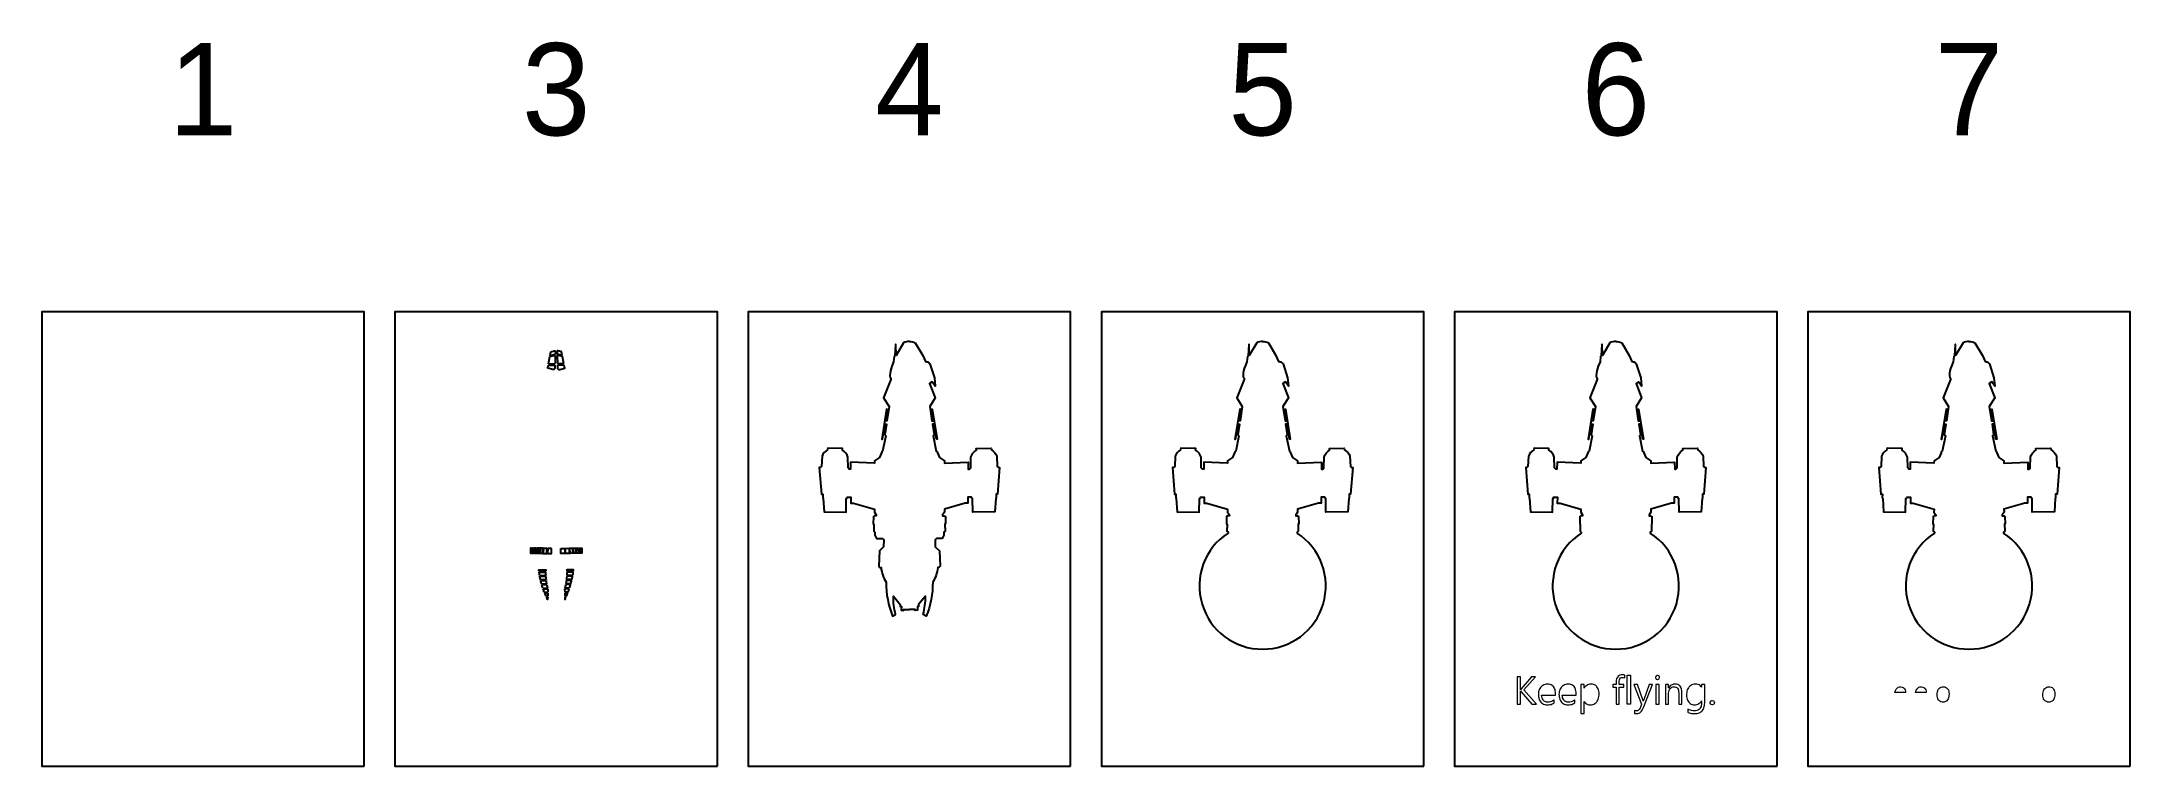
# Model space of a CAD drawing. Header units: millimetres. Extents: x 1775 to 2455, y 1187 to 1423.
import ezdxf
from ezdxf.enums import TextEntityAlignment as Align

# ---------------------------------------------------------------- set-up
doc = ezdxf.new("R2010")
doc.units = ezdxf.units.MM
doc.styles.add('poster', font='Revit_HEB_DWG.ttf')

msp = doc.modelspace()

# ---------------------------------------------------------------- linework, layer by layer
for p, q in [((1940.03, 1318.14), (1940.49, 1320.56)), ((1940.56, 1320.92), (1940.77, 1322.03)), ((1944.5, 1320.92), (1944.29, 1322.03)), ((1945.03, 1318.14), (1944.57, 1320.56)), ((1939.77, 1316.8), (1939.93, 1317.65)), ((1939.93, 1317.65), (1942.12, 1317.77)), ((1940.03, 1318.14), (1942.14, 1318.26)), ((1945.03, 1318.14), (1942.92, 1318.26)), ((1945.13, 1317.65), (1942.94, 1317.77)), ((1945.29, 1316.8), (1945.13, 1317.65)), ((1936.94, 1250.66), (1939.1, 1250.62)), ((1936.98, 1250.33), (1939.09, 1250.3)), ((1937.14, 1249.31), (1939.11, 1249.28)), ((1937.2, 1248.99), (1939.12, 1248.96)), ((1937.41, 1247.93), (1939.21, 1247.9)), ((1937.49, 1247.6), (1939.24, 1247.58)), ((1937.74, 1246.6), (1939.4, 1246.58)), ((1937.83, 1246.28), (1939.46, 1246.25)), ((1938.17, 1245.2), (1939.7, 1245.17)), ((1938.28, 1244.88), (1939.79, 1244.85)), ((1946.78, 1244.88), (1945.27, 1244.85)), ((1946.89, 1245.2), (1945.35, 1245.17)), ((1947.22, 1246.28), (1945.6, 1246.25)), ((1947.32, 1246.6), (1945.66, 1246.58)), ((1947.57, 1247.6), (1945.81, 1247.58)), ((1947.64, 1247.93), (1945.85, 1247.9)), ((1947.86, 1248.99), (1945.94, 1248.96)), ((1947.92, 1249.31), (1945.95, 1249.28)), ((1948.12, 1250.66), (1945.96, 1250.62)), ((1948.08, 1250.33), (1945.97, 1250.3)), ((1938.65, 1243.85), (1939.77, 1243.84)), ((1938.78, 1243.53), (1939.77, 1243.51)), ((1939.22, 1242.49), (1939.75, 1242.48)), ((1939.36, 1242.17), (1939.75, 1242.16)), ((1946.41, 1243.85), (1945.29, 1243.84)), ((1946.28, 1243.53), (1945.29, 1243.51)), ((1945.84, 1242.49), (1945.31, 1242.48)), ((1945.7, 1242.17), (1945.31, 1242.16))]:
    msp.add_line(p, q)
at = {"color": 139, "lineweight": 0}
for p, q in [((2256.49, 1216.3), (2255.44, 1216.3)), ((2255.44, 1216.3), (2255.44, 1207.3)), ((2256.49, 1212.06), (2256.49, 1216.3)), ((2256.52, 1212.06), (2256.49, 1212.06)), ((2256.49, 1207.3), (2256.49, 1211.73)), ((2256.49, 1211.73), (2256.52, 1211.73)), ((2256.76, 1212.37), (2256.52, 1212.06)), ((2256.52, 1211.73), (2256.76, 1211.41)), ((2260.12, 1216.3), (2256.76, 1212.37)), ((2256.76, 1211.41), (2260.23, 1207.3)), ((2257.57, 1211.98), (2261.43, 1216.3)), ((2261.7, 1207.3), (2257.57, 1211.98)), ((2261.43, 1216.3), (2260.12, 1216.3)), ((2262.34, 1210.93), (2262.31, 1210.48)), ((2262.31, 1210.48), (2262.32, 1210.23)), ((2262.39, 1211.35), (2262.34, 1210.93)), ((2262.49, 1211.74), (2262.39, 1211.35)), ((2262.63, 1212.11), (2262.49, 1211.74)), ((2262.81, 1212.45), (2262.63, 1212.11)), ((2263.03, 1212.76), (2262.81, 1212.45)), ((2263.17, 1212.93), (2263.03, 1212.76)), ((2263.46, 1213.22), (2263.17, 1212.93)), ((2263.79, 1213.46), (2263.46, 1213.22)), ((2264.13, 1213.64), (2263.79, 1213.46)), ((2264.5, 1213.77), (2264.13, 1213.64)), ((2264.89, 1213.85), (2264.5, 1213.77)), ((2265.27, 1213.87), (2264.89, 1213.85)), ((2265.72, 1213.85), (2265.27, 1213.87)), ((2266.12, 1213.76), (2265.72, 1213.85)), ((2266.49, 1213.63), (2266.12, 1213.76)), ((2266.81, 1213.43), (2266.49, 1213.63)), ((2267.1, 1213.19), (2266.81, 1213.43)), ((2267.23, 1213.05), (2267.1, 1213.19)), ((2267.44, 1212.76), (2267.23, 1213.05)), ((2267.61, 1212.44), (2267.44, 1212.76)), ((2267.74, 1212.07), (2267.61, 1212.44)), ((2267.84, 1211.67), (2267.74, 1212.07)), ((2267.9, 1211.24), (2267.84, 1211.67)), ((2267.91, 1210.79), (2267.9, 1211.24)), ((2267.91, 1210.25), (2267.91, 1210.79)), ((2269.05, 1210.93), (2269.03, 1210.48)), ((2269.03, 1210.48), (2269.04, 1210.23)), ((2269.11, 1211.35), (2269.05, 1210.93)), ((2269.21, 1211.74), (2269.11, 1211.35)), ((2269.35, 1212.11), (2269.21, 1211.74)), ((2269.53, 1212.45), (2269.35, 1212.11)), ((2269.74, 1212.76), (2269.53, 1212.45)), ((2269.89, 1212.93), (2269.74, 1212.76)), ((2270.18, 1213.22), (2269.89, 1212.93)), ((2270.5, 1213.46), (2270.18, 1213.22)), ((2270.85, 1213.64), (2270.5, 1213.46)), ((2271.21, 1213.77), (2270.85, 1213.64)), ((2271.61, 1213.85), (2271.21, 1213.77)), ((2271.99, 1213.87), (2271.61, 1213.85)), ((2272.44, 1213.85), (2271.99, 1213.87)), ((2272.84, 1213.76), (2272.44, 1213.85)), ((2273.2, 1213.63), (2272.84, 1213.76)), ((2273.54, 1213.43), (2273.2, 1213.63)), ((2273.82, 1213.19), (2273.54, 1213.43)), ((2273.94, 1213.05), (2273.82, 1213.19)), ((2274.16, 1212.76), (2273.94, 1213.05)), ((2274.33, 1212.44), (2274.16, 1212.76)), ((2274.46, 1212.07), (2274.33, 1212.44)), ((2274.56, 1211.67), (2274.46, 1212.07)), ((2274.62, 1211.24), (2274.56, 1211.67)), ((2274.63, 1210.79), (2274.62, 1211.24)), ((2274.63, 1210.25), (2274.63, 1210.79)), ((2277.22, 1213.72), (2276.19, 1213.72)), ((2276.19, 1213.72), (2276.19, 1204.34)), ((2277.22, 1212.59), (2277.22, 1213.72)), ((2277.24, 1212.59), (2277.22, 1212.59)), ((2277.48, 1212.94), (2277.24, 1212.59)), ((2277.75, 1213.23), (2277.48, 1212.94)), ((2278.05, 1213.47), (2277.75, 1213.23)), ((2278.37, 1213.65), (2278.05, 1213.47)), ((2278.73, 1213.78), (2278.37, 1213.65)), ((2279.12, 1213.85), (2278.73, 1213.78)), ((2279.46, 1213.87), (2279.12, 1213.85)), ((2279.9, 1213.85), (2279.46, 1213.87)), ((2280.29, 1213.76), (2279.9, 1213.85)), ((2280.65, 1213.61), (2280.29, 1213.76)), ((2280.98, 1213.41), (2280.65, 1213.61)), ((2281.27, 1213.16), (2280.98, 1213.41)), ((2281.4, 1213.01), (2281.27, 1213.16)), ((2281.61, 1212.71), (2281.4, 1213.01)), ((2281.78, 1212.38), (2281.61, 1212.71)), ((2281.92, 1212.02), (2281.78, 1212.38)), ((2282.01, 1211.62), (2281.92, 1212.02)), ((2282.08, 1211.19), (2282.01, 1211.62)), ((2282.09, 1210.73), (2282.08, 1211.19)), ((2282.08, 1210.23), (2282.09, 1210.7)), ((2282.09, 1210.7), (2282.09, 1210.73)), ((2287.65, 1213.72), (2286.55, 1213.72)), ((2286.55, 1213.72), (2286.55, 1212.84)), ((2286.55, 1212.84), (2287.65, 1212.84)), ((2287.68, 1215.21), (2287.65, 1214.76)), ((2287.65, 1214.76), (2287.65, 1213.72)), ((2287.65, 1212.84), (2287.65, 1207.3)), ((2287.77, 1215.6), (2287.68, 1215.21)), ((2287.93, 1215.96), (2287.77, 1215.6)), ((2288.14, 1216.27), (2287.93, 1215.96)), ((2288.23, 1216.36), (2288.14, 1216.27)), ((2288.54, 1216.62), (2288.23, 1216.36)), ((2288.89, 1216.8), (2288.54, 1216.62)), ((2288.67, 1214.88), (2288.74, 1215.31)), ((2288.67, 1214.71), (2288.67, 1214.88)), ((2288.67, 1213.72), (2288.67, 1214.71)), ((2290.17, 1213.72), (2288.67, 1213.72)), ((2288.67, 1207.3), (2288.67, 1212.84)), ((2288.67, 1212.84), (2290.17, 1212.84)), ((2288.74, 1215.31), (2288.88, 1215.64)), ((2288.88, 1215.64), (2289.09, 1215.88)), ((2289.27, 1216.91), (2288.89, 1216.8)), ((2289.09, 1215.88), (2289.38, 1216.03)), ((2289.69, 1216.94), (2289.27, 1216.91)), ((2289.38, 1216.03), (2289.75, 1216.07)), ((2290.14, 1216.91), (2289.69, 1216.94)), ((2289.75, 1216.07), (2290.06, 1216.04)), ((2290.06, 1216.04), (2290.43, 1215.91)), ((2290.43, 1216.84), (2290.14, 1216.91)), ((2290.17, 1212.84), (2290.17, 1213.72)), ((2290.43, 1215.91), (2290.43, 1216.84)), ((2291.28, 1207.3), (2291.28, 1216.81)), ((2291.28, 1216.81), (2292.31, 1216.81)), ((2292.31, 1216.81), (2292.31, 1207.3)), ((2294.58, 1213.72), (2293.44, 1213.72)), ((2293.44, 1213.72), (2295.95, 1207.3)), ((2296.32, 1208.77), (2294.58, 1213.72)), ((2296.55, 1206.27), (2299.5, 1213.72)), ((2298.44, 1213.72), (2296.61, 1208.76)), ((2299.5, 1213.72), (2298.44, 1213.72)), ((2300.58, 1216.4), (2300.47, 1216.02)), ((2300.47, 1216.02), (2300.48, 1215.88)), ((2300.48, 1215.88), (2300.66, 1215.54)), ((2300.66, 1216.5), (2300.58, 1216.4)), ((2301.63, 1213.72), (2300.61, 1213.72)), ((2300.61, 1213.72), (2300.61, 1207.3)), ((2301.01, 1216.68), (2300.66, 1216.5)), ((2300.66, 1215.54), (2300.75, 1215.47)), ((2300.75, 1215.47), (2301.13, 1215.35)), ((2301.13, 1216.69), (2301.01, 1216.68)), ((2301.52, 1216.58), (2301.13, 1216.69)), ((2301.13, 1215.35), (2301.26, 1215.37)), ((2301.26, 1215.37), (2301.62, 1215.55)), ((2301.62, 1216.5), (2301.52, 1216.58)), ((2301.8, 1216.15), (2301.62, 1216.5)), ((2301.62, 1215.55), (2301.7, 1215.64)), ((2301.63, 1207.3), (2301.63, 1213.72)), ((2301.7, 1215.64), (2301.81, 1216.02)), ((2301.81, 1216.02), (2301.8, 1216.15)), ((2304.74, 1213.72), (2303.71, 1213.72)), ((2303.71, 1213.72), (2303.71, 1207.3)), ((2304.74, 1212.66), (2304.74, 1213.72)), ((2304.77, 1212.66), (2304.74, 1212.66)), ((2304.74, 1210.96), (2304.77, 1211.36)), ((2304.74, 1207.3), (2304.74, 1210.96)), ((2305.01, 1213), (2304.77, 1212.66)), ((2304.77, 1211.36), (2304.87, 1211.76)), ((2304.87, 1211.76), (2305.03, 1212.11)), ((2305.28, 1213.29), (2305.01, 1213)), ((2305.03, 1212.11), (2305.25, 1212.43)), ((2305.25, 1212.43), (2305.43, 1212.6)), ((2305.58, 1213.52), (2305.28, 1213.29)), ((2305.43, 1212.6), (2305.75, 1212.83)), ((2305.92, 1213.69), (2305.58, 1213.52)), ((2305.75, 1212.83), (2306.12, 1212.96)), ((2306.28, 1213.81), (2305.92, 1213.69)), ((2306.12, 1212.96), (2306.53, 1213.01)), ((2306.68, 1213.86), (2306.28, 1213.81)), ((2306.53, 1213.01), (2306.8, 1212.99)), ((2306.88, 1213.87), (2306.68, 1213.86)), ((2306.8, 1212.99), (2307.12, 1212.9)), ((2307.32, 1213.84), (2306.88, 1213.87)), ((2307.12, 1212.9), (2307.4, 1212.75)), ((2307.71, 1213.74), (2307.32, 1213.84)), ((2307.4, 1212.75), (2307.62, 1212.53)), ((2307.62, 1212.53), (2307.8, 1212.24)), ((2308.06, 1213.58), (2307.71, 1213.74)), ((2307.8, 1212.24), (2307.92, 1211.88)), ((2307.92, 1211.88), (2307.99, 1211.45)), ((2307.99, 1211.45), (2308.02, 1210.96)), ((2308.02, 1210.96), (2308.02, 1207.3)), ((2308.35, 1213.34), (2308.06, 1213.58)), ((2308.49, 1213.2), (2308.35, 1213.34)), ((2308.69, 1212.91), (2308.49, 1213.2)), ((2308.84, 1212.57), (2308.69, 1212.91)), ((2308.95, 1212.19), (2308.84, 1212.57)), ((2309.02, 1211.76), (2308.95, 1212.19)), ((2309.05, 1211.3), (2309.02, 1211.76)), ((2309.05, 1211.22), (2309.05, 1211.3)), ((2309.05, 1207.3), (2309.05, 1211.22)), ((2310.56, 1210.76), (2310.54, 1210.3)), ((2310.62, 1211.2), (2310.56, 1210.76)), ((2310.7, 1211.61), (2310.62, 1211.2)), ((2310.81, 1211.99), (2310.7, 1211.61)), ((2310.97, 1212.33), (2310.81, 1211.99)), ((2311.16, 1212.66), (2310.97, 1212.33)), ((2311.34, 1212.91), (2311.16, 1212.66)), ((2311.61, 1213.2), (2311.34, 1212.91)), ((2311.91, 1213.43), (2311.61, 1213.2)), ((2312.25, 1213.62), (2311.91, 1213.43)), ((2312.61, 1213.76), (2312.25, 1213.62)), ((2313.01, 1213.84), (2312.61, 1213.76)), ((2313.44, 1213.87), (2313.01, 1213.84)), ((2313.49, 1213.87), (2313.44, 1213.87)), ((2313.91, 1213.84), (2313.49, 1213.87)), ((2314.3, 1213.75), (2313.91, 1213.84)), ((2314.65, 1213.59), (2314.3, 1213.75)), ((2314.96, 1213.38), (2314.65, 1213.59)), ((2315.22, 1213.1), (2314.96, 1213.38)), ((2315.41, 1212.83), (2315.22, 1213.1)), ((2315.44, 1212.83), (2315.41, 1212.83)), ((2316.47, 1213.72), (2315.44, 1213.72)), ((2315.44, 1213.72), (2315.44, 1212.83)), ((2316.47, 1207.81), (2316.47, 1213.72)), ((2378.39, 1211.12), (2378.45, 1211.45)), ((2381.86, 1211.12), (2378.39, 1211.12)), ((2378.45, 1211.45), (2378.59, 1211.84)), ((2378.59, 1211.84), (2378.78, 1212.18)), ((2378.78, 1212.18), (2379.02, 1212.49)), ((2379.02, 1212.49), (2379.15, 1212.61)), ((2379.15, 1212.61), (2379.48, 1212.83)), ((2379.48, 1212.83), (2379.85, 1212.96)), ((2379.85, 1212.96), (2380.26, 1213.01)), ((2380.26, 1213.01), (2380.39, 1213)), ((2380.39, 1213), (2380.8, 1212.93)), ((2380.8, 1212.93), (2381.15, 1212.76)), ((2381.15, 1212.76), (2381.44, 1212.51)), ((2381.44, 1212.51), (2381.57, 1212.32)), ((2381.57, 1212.32), (2381.73, 1211.98)), ((2381.73, 1211.98), (2381.83, 1211.58)), ((2381.83, 1211.58), (2381.86, 1211.12)), ((2385.11, 1211.12), (2385.17, 1211.45)), ((2388.58, 1211.12), (2385.11, 1211.12)), ((2385.17, 1211.45), (2385.31, 1211.84)), ((2385.31, 1211.84), (2385.49, 1212.18)), ((2385.49, 1212.18), (2385.74, 1212.49)), ((2385.74, 1212.49), (2385.87, 1212.61)), ((2385.87, 1212.61), (2386.2, 1212.83)), ((2386.2, 1212.83), (2386.57, 1212.96)), ((2386.57, 1212.96), (2386.97, 1213.01)), ((2386.97, 1213.01), (2387.11, 1213)), ((2387.11, 1213), (2387.52, 1212.93)), ((2387.52, 1212.93), (2387.86, 1212.76)), ((2387.86, 1212.76), (2388.15, 1212.51)), ((2388.15, 1212.51), (2388.29, 1212.32)), ((2388.29, 1212.32), (2388.45, 1211.98)), ((2388.45, 1211.98), (2388.54, 1211.58)), ((2388.54, 1211.58), (2388.58, 1211.12)), ((2392.22, 1210.9), (2392.26, 1211.33)), ((2392.22, 1210.82), (2392.22, 1210.9)), ((2392.22, 1209.92), (2392.22, 1210.82)), ((2392.26, 1211.33), (2392.36, 1211.71)), ((2392.36, 1211.71), (2392.54, 1212.07)), ((2392.54, 1212.07), (2392.76, 1212.39)), ((2392.76, 1212.39), (2392.78, 1212.4)), ((2392.78, 1212.4), (2393.07, 1212.67)), ((2393.07, 1212.67), (2393.4, 1212.85)), ((2393.4, 1212.85), (2393.78, 1212.97)), ((2393.78, 1212.97), (2394.2, 1213.01)), ((2394.2, 1213.01), (2394.55, 1212.98)), ((2394.55, 1212.98), (2394.93, 1212.87)), ((2394.93, 1212.87), (2395.26, 1212.67)), ((2395.26, 1212.67), (2395.55, 1212.39)), ((2395.55, 1212.39), (2395.63, 1212.28)), ((2395.63, 1212.28), (2395.81, 1211.96)), ((2395.81, 1211.96), (2395.94, 1211.59)), ((2395.94, 1211.59), (2396.02, 1211.18)), ((2396.02, 1211.18), (2396.04, 1210.71)), ((2396.04, 1210.65), (2396.02, 1210.18)), ((2396.04, 1210.71), (2396.04, 1210.65)), ((2426.6, 1210.4), (2426.62, 1210.87)), ((2426.62, 1210.87), (2426.69, 1211.3)), ((2426.69, 1211.3), (2426.8, 1211.68)), ((2426.8, 1211.68), (2426.95, 1212.02)), ((2426.95, 1212.02), (2427.14, 1212.31)), ((2427.14, 1212.31), (2427.21, 1212.4)), ((2427.21, 1212.4), (2427.5, 1212.67)), ((2427.5, 1212.67), (2427.83, 1212.85)), ((2427.83, 1212.85), (2428.21, 1212.97)), ((2428.21, 1212.97), (2428.63, 1213.01)), ((2428.63, 1213.01), (2428.88, 1212.99)), ((2428.88, 1212.99), (2429.26, 1212.9)), ((2429.26, 1212.9), (2429.62, 1212.72)), ((2429.62, 1212.72), (2429.92, 1212.46)), ((2429.92, 1212.46), (2430.07, 1212.28)), ((2430.07, 1212.28), (2430.28, 1211.94)), ((2430.28, 1211.94), (2430.4, 1211.56)), ((2430.4, 1211.56), (2430.44, 1211.15)), ((2430.44, 1211.15), (2430.44, 1210.2)), ((2255.44, 1207.3), (2256.49, 1207.3)), ((2260.23, 1207.3), (2261.7, 1207.3)), ((2262.32, 1210.23), (2262.36, 1209.78)), ((2262.36, 1209.78), (2262.43, 1209.36)), ((2262.43, 1209.36), (2262.54, 1208.98)), ((2262.54, 1208.98), (2262.69, 1208.62)), ((2262.69, 1208.62), (2262.87, 1208.3)), ((2262.87, 1208.3), (2263.09, 1208.02)), ((2263.09, 1208.02), (2263.36, 1207.76)), ((2263.36, 1207.76), (2263.66, 1207.54)), ((2263.42, 1209.79), (2263.38, 1210.25)), ((2263.38, 1210.25), (2267.91, 1210.25)), ((2263.51, 1209.38), (2263.42, 1209.79)), ((2263.65, 1209.03), (2263.51, 1209.38)), ((2263.85, 1208.71), (2263.65, 1209.03)), ((2263.66, 1207.54), (2264.01, 1207.37)), ((2263.96, 1208.59), (2263.85, 1208.71)), ((2264.25, 1208.35), (2263.96, 1208.59)), ((2264.01, 1207.37), (2264.38, 1207.24)), ((2264.58, 1208.17), (2264.25, 1208.35)), ((2264.38, 1207.24), (2264.79, 1207.17)), ((2264.97, 1208.05), (2264.58, 1208.17)), ((2264.79, 1207.17), (2265.23, 1207.14)), ((2265.4, 1208.01), (2264.97, 1208.05)), ((2265.23, 1207.14), (2265.61, 1207.15)), ((2265.47, 1208.01), (2265.4, 1208.01)), ((2265.88, 1208.03), (2265.47, 1208.01)), ((2265.61, 1207.15), (2266.04, 1207.21)), ((2266.27, 1208.11), (2265.88, 1208.03)), ((2266.04, 1207.21), (2266.45, 1207.29)), ((2266.64, 1208.24), (2266.27, 1208.11)), ((2266.45, 1207.29), (2266.82, 1207.41)), ((2267.01, 1208.41), (2266.64, 1208.24)), ((2266.82, 1207.41), (2267.16, 1207.57)), ((2267.36, 1208.64), (2267.01, 1208.41)), ((2267.16, 1207.57), (2267.47, 1207.76)), ((2267.47, 1208.73), (2267.36, 1208.64)), ((2267.47, 1207.76), (2267.47, 1208.73)), ((2269.04, 1210.23), (2269.08, 1209.78)), ((2269.08, 1209.78), (2269.15, 1209.36)), ((2269.15, 1209.36), (2269.26, 1208.98)), ((2269.26, 1208.98), (2269.41, 1208.62)), ((2269.41, 1208.62), (2269.59, 1208.3)), ((2269.59, 1208.3), (2269.81, 1208.02)), ((2269.81, 1208.02), (2270.07, 1207.76)), ((2270.07, 1207.76), (2270.38, 1207.54)), ((2270.14, 1209.79), (2270.1, 1210.25)), ((2270.1, 1210.25), (2274.63, 1210.25)), ((2270.23, 1209.38), (2270.14, 1209.79)), ((2270.37, 1209.03), (2270.23, 1209.38)), ((2270.57, 1208.71), (2270.37, 1209.03)), ((2270.38, 1207.54), (2270.72, 1207.37)), ((2270.68, 1208.59), (2270.57, 1208.71)), ((2270.97, 1208.35), (2270.68, 1208.59)), ((2270.72, 1207.37), (2271.1, 1207.24)), ((2271.3, 1208.17), (2270.97, 1208.35)), ((2271.1, 1207.24), (2271.51, 1207.17)), ((2271.69, 1208.05), (2271.3, 1208.17)), ((2271.51, 1207.17), (2271.95, 1207.14)), ((2272.12, 1208.01), (2271.69, 1208.05)), ((2271.95, 1207.14), (2272.32, 1207.15)), ((2272.19, 1208.01), (2272.12, 1208.01)), ((2272.6, 1208.03), (2272.19, 1208.01)), ((2272.32, 1207.15), (2272.76, 1207.21)), ((2272.99, 1208.11), (2272.6, 1208.03)), ((2272.76, 1207.21), (2273.17, 1207.29)), ((2273.36, 1208.24), (2272.99, 1208.11)), ((2273.17, 1207.29), (2273.54, 1207.41)), ((2273.72, 1208.41), (2273.36, 1208.24)), ((2273.54, 1207.41), (2273.88, 1207.57)), ((2274.08, 1208.64), (2273.72, 1208.41)), ((2273.88, 1207.57), (2274.19, 1207.76)), ((2274.19, 1208.73), (2274.08, 1208.64)), ((2274.19, 1207.76), (2274.19, 1208.73)), ((2276.19, 1204.34), (2277.22, 1204.34)), ((2277.22, 1204.34), (2277.22, 1208.22)), ((2277.22, 1208.22), (2277.24, 1208.22)), ((2277.24, 1208.22), (2277.45, 1207.94)), ((2277.45, 1207.94), (2277.72, 1207.65)), ((2277.72, 1207.65), (2278.04, 1207.43)), ((2278.04, 1207.43), (2278.38, 1207.27)), ((2278.38, 1207.27), (2278.76, 1207.18)), ((2278.76, 1207.18), (2279.17, 1207.14)), ((2279.17, 1207.14), (2279.21, 1207.14)), ((2279.21, 1207.14), (2279.64, 1207.18)), ((2279.64, 1207.18), (2280.04, 1207.26)), ((2280.04, 1207.26), (2280.4, 1207.4)), ((2280.4, 1207.4), (2280.74, 1207.58)), ((2280.74, 1207.58), (2281.04, 1207.83)), ((2281.04, 1207.83), (2281.31, 1208.12)), ((2281.31, 1208.12), (2281.48, 1208.35)), ((2281.48, 1208.35), (2281.67, 1208.67)), ((2281.67, 1208.67), (2281.82, 1209.02)), ((2281.82, 1209.02), (2281.94, 1209.4)), ((2281.94, 1209.4), (2282.03, 1209.8)), ((2282.03, 1209.8), (2282.08, 1210.23)), ((2287.65, 1207.3), (2288.67, 1207.3)), ((2292.31, 1207.3), (2291.28, 1207.3)), ((2292.31, 1207.3), (2292.31, 1207.3)), ((2293.65, 1205.27), (2293.65, 1204.35)), ((2294.07, 1205.17), (2293.65, 1205.27)), ((2293.65, 1204.35), (2293.89, 1204.3)), ((2293.89, 1204.3), (2294.33, 1204.27)), ((2294.26, 1205.16), (2294.07, 1205.17)), ((2294.62, 1205.21), (2294.26, 1205.16)), ((2294.33, 1204.27), (2294.39, 1204.27)), ((2294.39, 1204.27), (2294.72, 1204.31)), ((2294.93, 1205.39), (2294.62, 1205.21)), ((2294.72, 1204.31), (2295.04, 1204.41)), ((2295.2, 1205.67), (2294.93, 1205.39)), ((2295.04, 1204.41), (2295.34, 1204.57)), ((2295.42, 1206.05), (2295.2, 1205.67)), ((2295.34, 1204.57), (2295.62, 1204.79)), ((2295.43, 1206.09), (2295.42, 1206.05)), ((2295.95, 1207.3), (2295.43, 1206.09)), ((2295.62, 1204.79), (2295.88, 1205.07)), ((2295.88, 1205.07), (2296.12, 1205.41)), ((2296.12, 1205.41), (2296.35, 1205.81)), ((2296.41, 1208.42), (2296.32, 1208.77)), ((2296.35, 1205.81), (2296.55, 1206.27)), ((2296.44, 1208.29), (2296.41, 1208.42)), ((2296.48, 1208.29), (2296.44, 1208.29)), ((2296.58, 1208.66), (2296.48, 1208.29)), ((2296.61, 1208.76), (2296.58, 1208.66)), ((2300.61, 1207.3), (2301.63, 1207.3)), ((2303.71, 1207.3), (2304.74, 1207.3)), ((2308.02, 1207.3), (2309.05, 1207.3)), ((2310.54, 1210.3), (2310.54, 1210.26)), ((2310.54, 1210.26), (2310.57, 1209.81)), ((2310.57, 1209.81), (2310.63, 1209.38)), ((2310.63, 1209.38), (2310.73, 1208.99)), ((2310.73, 1208.99), (2310.88, 1208.63)), ((2310.88, 1208.63), (2311.06, 1208.3)), ((2311, 1205.75), (2311, 1204.72)), ((2311.4, 1205.55), (2311, 1205.75)), ((2311, 1204.72), (2311.08, 1204.68)), ((2311.06, 1208.3), (2311.28, 1208)), ((2311.08, 1204.68), (2311.44, 1204.53)), ((2311.28, 1208), (2311.4, 1207.87)), ((2311.4, 1207.87), (2311.7, 1207.61)), ((2311.8, 1205.38), (2311.4, 1205.55)), ((2311.44, 1204.53), (2311.81, 1204.42)), ((2311.7, 1207.61), (2312.03, 1207.4)), ((2312.19, 1205.26), (2311.8, 1205.38)), ((2311.81, 1204.42), (2312.22, 1204.33)), ((2312.03, 1207.4), (2312.39, 1207.26)), ((2312.57, 1205.19), (2312.19, 1205.26)), ((2312.22, 1204.33), (2312.64, 1204.29)), ((2312.39, 1207.26), (2312.78, 1207.17)), ((2312.95, 1205.15), (2312.57, 1205.19)), ((2312.64, 1204.29), (2313.08, 1204.27)), ((2312.78, 1207.17), (2313.21, 1207.14)), ((2313.07, 1205.15), (2312.95, 1205.15)), ((2313.49, 1205.17), (2313.07, 1205.15)), ((2313.08, 1204.27), (2313.13, 1204.27)), ((2313.13, 1204.27), (2313.56, 1204.29)), ((2313.21, 1207.14), (2313.52, 1207.16)), ((2313.87, 1205.24), (2313.49, 1205.17)), ((2313.52, 1207.16), (2313.91, 1207.22)), ((2313.56, 1204.29), (2313.96, 1204.34)), ((2314.21, 1205.35), (2313.87, 1205.24)), ((2313.91, 1207.22), (2314.28, 1207.35)), ((2313.96, 1204.34), (2314.33, 1204.42)), ((2314.51, 1205.5), (2314.21, 1205.35)), ((2314.28, 1207.35), (2314.61, 1207.52)), ((2314.33, 1204.42), (2314.67, 1204.53)), ((2314.77, 1205.7), (2314.51, 1205.5)), ((2314.61, 1207.52), (2314.91, 1207.75)), ((2314.67, 1204.53), (2314.98, 1204.67)), ((2314.98, 1205.94), (2314.77, 1205.7)), ((2314.91, 1207.75), (2315.18, 1208.03)), ((2315.16, 1206.23), (2314.98, 1205.94)), ((2314.98, 1204.67), (2315.26, 1204.85)), ((2315.29, 1206.57), (2315.16, 1206.23)), ((2315.18, 1208.03), (2315.41, 1208.38)), ((2315.26, 1204.85), (2315.52, 1205.05)), ((2315.38, 1206.94), (2315.29, 1206.57)), ((2315.43, 1207.36), (2315.38, 1206.94)), ((2315.41, 1208.38), (2315.44, 1208.38)), ((2315.44, 1207.67), (2315.43, 1207.36)), ((2315.44, 1208.38), (2315.44, 1207.67)), ((2315.52, 1205.05), (2315.74, 1205.29)), ((2315.74, 1205.29), (2315.93, 1205.56)), ((2315.93, 1205.56), (2316.1, 1205.85)), ((2316.1, 1205.85), (2316.23, 1206.18)), ((2316.23, 1206.18), (2316.34, 1206.54)), ((2316.34, 1206.54), (2316.41, 1206.94)), ((2316.41, 1206.94), (2316.45, 1207.36)), ((2316.45, 1207.36), (2316.47, 1207.81)), ((2318.21, 1207.86), (2318.32, 1208.24)), ((2318.23, 1207.71), (2318.21, 1207.86)), ((2318.42, 1207.36), (2318.23, 1207.71)), ((2318.32, 1208.24), (2318.42, 1208.36)), ((2318.42, 1208.36), (2318.76, 1208.56)), ((2318.53, 1207.27), (2318.42, 1207.36)), ((2318.91, 1207.16), (2318.53, 1207.27)), ((2318.76, 1208.56), (2318.91, 1208.57)), ((2318.91, 1208.57), (2319.29, 1208.46)), ((2319.07, 1207.17), (2318.91, 1207.16)), ((2318.91, 1207.16), (2318.91, 1207.16)), ((2318.91, 1207.16), (2318.91, 1207.16)), ((2319.41, 1207.36), (2319.07, 1207.17)), ((2319.29, 1208.46), (2319.41, 1208.36)), ((2319.41, 1208.36), (2319.6, 1208.01)), ((2319.51, 1207.48), (2319.41, 1207.36)), ((2319.62, 1207.86), (2319.51, 1207.48)), ((2319.6, 1208.01), (2319.62, 1207.86)), ((2392.26, 1209.5), (2392.22, 1209.92)), ((2392.37, 1209.12), (2392.26, 1209.5)), ((2392.56, 1208.78), (2392.37, 1209.12)), ((2392.74, 1208.57), (2392.56, 1208.78)), ((2393.04, 1208.3), (2392.74, 1208.57)), ((2393.38, 1208.12), (2393.04, 1208.3)), ((2393.77, 1208.03), (2393.38, 1208.12)), ((2394.05, 1208.01), (2393.77, 1208.03)), ((2394.46, 1208.05), (2394.05, 1208.01)), ((2394.84, 1208.17), (2394.46, 1208.05)), ((2395.17, 1208.37), (2394.84, 1208.17)), ((2395.45, 1208.64), (2395.17, 1208.37)), ((2395.52, 1208.73), (2395.45, 1208.64)), ((2395.7, 1209.03), (2395.52, 1208.73)), ((2395.85, 1209.37), (2395.7, 1209.03)), ((2395.95, 1209.75), (2395.85, 1209.37)), ((2396.02, 1210.18), (2395.95, 1209.75)), ((2426.6, 1210.37), (2426.6, 1210.4)), ((2426.62, 1209.92), (2426.6, 1210.37)), ((2426.7, 1209.5), (2426.62, 1209.92)), ((2426.83, 1209.13), (2426.7, 1209.5)), ((2427.01, 1208.8), (2426.83, 1209.13)), ((2427.12, 1208.66), (2427.01, 1208.8)), ((2427.41, 1208.37), (2427.12, 1208.66)), ((2427.73, 1208.17), (2427.41, 1208.37)), ((2428.1, 1208.04), (2427.73, 1208.17)), ((2428.49, 1208.01), (2428.1, 1208.04)), ((2428.9, 1208.05), (2428.49, 1208.01)), ((2429.28, 1208.17), (2428.9, 1208.05)), ((2429.62, 1208.36), (2429.28, 1208.17)), ((2429.9, 1208.63), (2429.62, 1208.36)), ((2430.13, 1208.94), (2429.9, 1208.63)), ((2430.29, 1209.29), (2430.13, 1208.94)), ((2430.39, 1209.68), (2430.29, 1209.29)), ((2430.44, 1210.11), (2430.39, 1209.68)), ((2430.44, 1210.2), (2430.44, 1210.11))]:
    msp.add_line(p, q, dxfattribs=at)
for points in [[(1880.03, 1187.14), (1880.03, 1335.14), (1775.03, 1335.14), (1775.03, 1187.14)], [(1995.03, 1187.14), (1995.03, 1335.14), (1890.03, 1335.14), (1890.03, 1187.14)], [(2110.03, 1187.14), (2110.03, 1335.14), (2005.03, 1335.14), (2005.03, 1187.14)], [(2225.03, 1187.14), (2225.03, 1335.14), (2120.03, 1335.14), (2120.03, 1187.14)], [(2340.03, 1187.14), (2340.03, 1335.14), (2235.03, 1335.14), (2235.03, 1187.14)], [(2455.03, 1187.14), (2455.03, 1335.14), (2350.03, 1335.14), (2350.03, 1187.14)], [(1934.53, 1258.15), (1934.2, 1258.16), (1934.18, 1256.51), (1934.51, 1256.51)], [(1935.15, 1258.14), (1934.77, 1258.15), (1934.74, 1256.5), (1935.13, 1256.5)], [(1936, 1258.13), (1935.44, 1258.14), (1935.41, 1256.49), (1935.98, 1256.49)], [(1936.97, 1258.11), (1936.29, 1258.12), (1936.26, 1256.48), (1936.94, 1256.47)], [(1938.06, 1258.1), (1937.25, 1258.11), (1937.23, 1256.47), (1938.03, 1256.45)], [(1939.52, 1258.07), (1938.34, 1258.09), (1938.32, 1256.45), (1939.5, 1256.43)], [(1941.03, 1258.05), (1939.75, 1258.07), (1939.73, 1256.43), (1941.01, 1256.41)], [(1944.03, 1258.05), (1945.31, 1258.07), (1945.33, 1256.43), (1944.05, 1256.41)], [(1945.53, 1258.07), (1946.72, 1258.09), (1946.74, 1256.45), (1945.56, 1256.43)], [(1947, 1258.1), (1947.81, 1258.11), (1947.83, 1256.47), (1947.03, 1256.45)], [(1948.09, 1258.11), (1948.77, 1258.12), (1948.8, 1256.48), (1948.12, 1256.47)], [(1949.06, 1258.13), (1949.62, 1258.14), (1949.65, 1256.49), (1949.08, 1256.49)], [(1949.91, 1258.14), (1950.29, 1258.15), (1950.31, 1256.5), (1949.93, 1256.5)], [(1950.53, 1258.15), (1950.86, 1258.16), (1950.88, 1256.51), (1950.55, 1256.51)]]:
    msp.add_lwpolyline(points, close=True)
for points in [[(1940.03, 1318.14), (1940.49, 1320.56)], [(1942.22, 1320.88), (1942.14, 1318.26)], [(1942.27, 1322.36), (1942.23, 1321.22)], [(1942.79, 1322.36), (1942.83, 1321.22)], [(1942.84, 1320.88), (1942.92, 1318.26)], [(1945.03, 1318.14), (1944.57, 1320.56)], [(1942.12, 1317.77), (1942.08, 1316.61), (1941.8, 1316.34), (1941.38, 1316.35), (1939.77, 1316.8), (1939.93, 1317.65)], [(1942.94, 1317.77), (1942.98, 1316.61), (1943.26, 1316.34), (1943.67, 1316.35), (1945.29, 1316.8), (1945.13, 1317.65)], [(1939.79, 1244.86), (1939.77, 1243.84)], [(1945.27, 1244.86), (1945.29, 1243.84)], [(1939.77, 1243.51), (1939.75, 1242.48)], [(1945.29, 1243.51), (1945.31, 1242.48)]]:
    msp.add_lwpolyline(points)
for points in [[(1940.49, 1320.56, -0.054332), (1942.22, 1320.88, -0.054332)], [(1940.56, 1320.92), (1940.77, 1322.03, -0.143986), (1942.27, 1322.36)], [(1940.56, 1320.92, -0.052448), (1942.23, 1321.22, -0.052448)], [(1944.5, 1320.92), (1944.29, 1322.03, 0.143986), (1942.79, 1322.36)], [(1944.5, 1320.92, 0.052448), (1942.83, 1321.22, 0.052448)], [(1944.57, 1320.56, 0.054332), (1942.84, 1320.88, 0.054332)], [(2057.53, 1325.45, 0.093513), (2055.61, 1325.02), (2053.17, 1320.89), (2053.14, 1324.47), (2053, 1324.47), (2052.8, 1320.8), (2052.56, 1320.58), (2052.39, 1318.8), (2051.81, 1317.38, 0.093708), (2051.17, 1314.28, 0.214089), (2051.5, 1313.52), (2051.49, 1313.09), (2049.13, 1307.04), (2050.91, 1304.22), (2050.2, 1299.63), (2049.73, 1299.63), (2050.33, 1303.32), (2050.09, 1303.39), (2048.5, 1293.67), (2048.74, 1293.61), (2049.55, 1298.54), (2050.03, 1298.53), (2049.5, 1295.06), (2049.84, 1294.7), (2048.82, 1289.67), (2048.51, 1289.52), (2048.43, 1289.22), (2047.77, 1287.69), (2046.15, 1286.56), (2046.13, 1285.8), (2038.4, 1286.1), (2038.36, 1283.9), (2037.96, 1283.91), (2037.58, 1284.3), (2037.51, 1287.76, 0.187284), (2035.73, 1290.1), (2035.74, 1290.62), (2030.94, 1290.7), (2030.82, 1290.18, 0.146902), (2029.08, 1288.1), (2028.92, 1284.76), (2028.55, 1284.4), (2028.19, 1284.41), (2028.86, 1275.74), (2029.33, 1275.74), (2029.31, 1274.49), (2029.44, 1274.36), (2029.73, 1269.94), (2036.91, 1269.82), (2036.98, 1274.32), (2037.2, 1274.32), (2037.28, 1274.75), (2038.51, 1274.73), (2038.48, 1272.8), (2039.38, 1272.78), (2046.14, 1270.88), (2046.12, 1269.89), (2046.7, 1268.96), (2046.69, 1268.66), (2046.18, 1268.67), (2045.82, 1268.43), (2045.78, 1266.11), (2045.95, 1265.94), (2045.91, 1263.69), (2046.29, 1263.31), (2046.27, 1262.38), (2046.84, 1261.33), (2048.68, 1261.3), (2049.16, 1260.8), (2049.13, 1258.59), (2047.77, 1257.27), (2047.53, 1252.23), (2047.93, 1251.82), (2048.3, 1251.82, 0.116507), (2049.95, 1247.04, 0.100273), (2052.07, 1235.95), (2053.03, 1236.57, -0.070132), (2052.3, 1242.53), (2054.55, 1239.82), (2054.54, 1239.1), (2054.92, 1239.1), (2054.9, 1237.9), (2055.61, 1237.89), (2055.62, 1238.16), (2057.53, 1238.13)], [(2057.53, 1325.45, -0.093513), (2059.45, 1325.02), (2061.89, 1320.89), (2062.75, 1318.94, -0.091877), (2063.71, 1318.69), (2064.18, 1318.2), (2065.66, 1313.62), (2065.92, 1310.93), (2064.94, 1312.33), (2064.11, 1311.7), (2065.93, 1307.04), (2064.15, 1304.22), (2064.86, 1299.63), (2065.33, 1299.63), (2064.73, 1303.32), (2064.97, 1303.39), (2066.56, 1293.67), (2066.32, 1293.61), (2065.51, 1298.54), (2065.03, 1298.53), (2065.56, 1295.06), (2065.22, 1294.7), (2066.24, 1289.67), (2066.54, 1289.52), (2066.63, 1289.22), (2067.29, 1287.69), (2068.91, 1286.56), (2068.92, 1285.8), (2076.66, 1286.1), (2076.7, 1283.9), (2077.1, 1283.91), (2077.48, 1284.3), (2077.55, 1287.76, -0.187284), (2079.33, 1290.1), (2079.32, 1290.62), (2084.12, 1290.7), (2084.24, 1290.18, -0.146902), (2085.98, 1288.1), (2086.14, 1284.76), (2086.51, 1284.4), (2086.87, 1284.41), (2086.2, 1275.74), (2085.73, 1275.74), (2085.75, 1274.49), (2085.62, 1274.36), (2085.33, 1269.94), (2078.15, 1269.82), (2078.08, 1274.32), (2077.86, 1274.32), (2077.78, 1274.75), (2076.55, 1274.73), (2076.58, 1272.8), (2075.68, 1272.78), (2068.92, 1270.88), (2068.94, 1269.89), (2068.36, 1268.96), (2068.36, 1268.66), (2068.88, 1268.67), (2069.24, 1268.43), (2069.28, 1266.11), (2069.11, 1265.94), (2069.15, 1263.69), (2068.77, 1263.31), (2068.79, 1262.38), (2068.22, 1261.33), (2066.38, 1261.3), (2065.89, 1260.8), (2065.93, 1258.59), (2067.29, 1257.27), (2067.53, 1252.23), (2067.13, 1251.82), (2066.76, 1251.82, -0.116507), (2065.11, 1247.04, -0.100273), (2062.99, 1235.95), (2062.03, 1236.57, 0.070132), (2062.76, 1242.53), (2060.5, 1239.82), (2060.52, 1239.1), (2060.14, 1239.1), (2060.15, 1237.9), (2059.45, 1237.89), (2059.44, 1238.16), (2057.53, 1238.13)], [(2172.53, 1325.45, 0.093513), (2170.61, 1325.02), (2168.17, 1320.89), (2168.14, 1324.47), (2168, 1324.47), (2167.8, 1320.8), (2167.56, 1320.58), (2167.39, 1318.8), (2166.81, 1317.38, 0.093708), (2166.17, 1314.28, 0.214089), (2166.5, 1313.52), (2166.49, 1313.09), (2164.13, 1307.04), (2165.91, 1304.22), (2165.2, 1299.63), (2164.73, 1299.63), (2165.33, 1303.32), (2165.09, 1303.39), (2163.5, 1293.67), (2163.74, 1293.61), (2164.55, 1298.54), (2165.03, 1298.53), (2164.5, 1295.06), (2164.84, 1294.7), (2163.82, 1289.67), (2163.51, 1289.52), (2163.43, 1289.22), (2162.77, 1287.69), (2161.15, 1286.56), (2161.13, 1285.8), (2153.4, 1286.1), (2153.36, 1283.9), (2152.96, 1283.91), (2152.58, 1284.3), (2152.51, 1287.76, 0.187284), (2150.73, 1290.1), (2150.74, 1290.62), (2145.94, 1290.7), (2145.82, 1290.18, 0.146902), (2144.08, 1288.1), (2143.92, 1284.76), (2143.55, 1284.4), (2143.19, 1284.41), (2143.86, 1275.74), (2144.33, 1275.74), (2144.31, 1274.49), (2144.44, 1274.36), (2144.73, 1269.94), (2151.91, 1269.82), (2151.98, 1274.32), (2152.2, 1274.32), (2152.28, 1274.75), (2153.51, 1274.73), (2153.48, 1272.8), (2154.38, 1272.78), (2161.14, 1270.88), (2161.12, 1269.89), (2161.7, 1268.96), (2161.69, 1268.66), (2161.18, 1268.67), (2160.82, 1268.43), (2160.78, 1266.11), (2160.95, 1265.94), (2160.91, 1263.69), (2161.29, 1263.31), (2161.28, 1263.06)], [(2172.53, 1325.45, -0.093513), (2174.45, 1325.02), (2176.89, 1320.89), (2177.75, 1318.94, -0.091877), (2178.71, 1318.69), (2179.18, 1318.2), (2180.66, 1313.62), (2180.92, 1310.93), (2179.94, 1312.33), (2179.11, 1311.7), (2180.93, 1307.04), (2179.15, 1304.22), (2179.86, 1299.63), (2180.33, 1299.63), (2179.73, 1303.32), (2179.97, 1303.39), (2181.56, 1293.67), (2181.32, 1293.61), (2180.51, 1298.54), (2180.03, 1298.53), (2180.56, 1295.06), (2180.22, 1294.7), (2181.24, 1289.67), (2181.54, 1289.52), (2181.63, 1289.22), (2182.29, 1287.69), (2183.91, 1286.56), (2183.92, 1285.8), (2191.66, 1286.1), (2191.7, 1283.9), (2192.1, 1283.91), (2192.48, 1284.3), (2192.55, 1287.76, -0.187284), (2194.33, 1290.1), (2194.32, 1290.62), (2199.12, 1290.7), (2199.24, 1290.18, -0.146902), (2200.98, 1288.1), (2201.14, 1284.76), (2201.51, 1284.4), (2201.87, 1284.41), (2201.2, 1275.74), (2200.73, 1275.74), (2200.75, 1274.49), (2200.62, 1274.36), (2200.33, 1269.94), (2193.15, 1269.82), (2193.08, 1274.32), (2192.86, 1274.32), (2192.78, 1274.75), (2191.55, 1274.73), (2191.58, 1272.8), (2190.68, 1272.78), (2183.92, 1270.88), (2183.94, 1269.89), (2183.36, 1268.96), (2183.36, 1268.66), (2183.88, 1268.67), (2184.24, 1268.43), (2184.28, 1266.11), (2184.11, 1265.94), (2184.15, 1263.69), (2183.77, 1263.31), (2183.77, 1263.06)], [(2287.53, 1325.45, 0.093513), (2285.61, 1325.02), (2283.17, 1320.89), (2283.14, 1324.47), (2283, 1324.47), (2282.8, 1320.8), (2282.56, 1320.58), (2282.39, 1318.8), (2281.81, 1317.38, 0.093708), (2281.17, 1314.28, 0.214089), (2281.5, 1313.52), (2281.49, 1313.09), (2279.13, 1307.04), (2280.91, 1304.22), (2280.2, 1299.63), (2279.73, 1299.63), (2280.33, 1303.32), (2280.09, 1303.39), (2278.5, 1293.67), (2278.74, 1293.61), (2279.55, 1298.54), (2280.03, 1298.53), (2279.5, 1295.06), (2279.84, 1294.7), (2278.82, 1289.67), (2278.51, 1289.52), (2278.43, 1289.22), (2277.77, 1287.69), (2276.15, 1286.56), (2276.13, 1285.8), (2268.4, 1286.1), (2268.36, 1283.9), (2267.96, 1283.91), (2267.58, 1284.3), (2267.51, 1287.76, 0.187284), (2265.73, 1290.1), (2265.74, 1290.62), (2260.94, 1290.7), (2260.82, 1290.18, 0.146902), (2259.08, 1288.1), (2258.92, 1284.76), (2258.55, 1284.4), (2258.19, 1284.41), (2258.86, 1275.74), (2259.33, 1275.74), (2259.31, 1274.49), (2259.44, 1274.36), (2259.73, 1269.94), (2266.91, 1269.82), (2266.98, 1274.32), (2267.2, 1274.32), (2267.28, 1274.75), (2268.51, 1274.73), (2268.48, 1272.8), (2269.38, 1272.78), (2276.14, 1270.88), (2276.12, 1269.89), (2276.7, 1268.96), (2276.69, 1268.66), (2276.18, 1268.67), (2275.82, 1268.43), (2275.78, 1266.11), (2275.95, 1265.94), (2275.91, 1263.69), (2276.29, 1263.31), (2276.28, 1263.06)], [(2287.53, 1325.45, -0.093513), (2289.45, 1325.02), (2291.89, 1320.89), (2292.75, 1318.94, -0.091877), (2293.71, 1318.69), (2294.18, 1318.2), (2295.66, 1313.62), (2295.92, 1310.93), (2294.94, 1312.33), (2294.11, 1311.7), (2295.93, 1307.04), (2294.15, 1304.22), (2294.86, 1299.63), (2295.33, 1299.63), (2294.73, 1303.32), (2294.97, 1303.39), (2296.56, 1293.67), (2296.32, 1293.61), (2295.51, 1298.54), (2295.03, 1298.53), (2295.56, 1295.06), (2295.22, 1294.7), (2296.24, 1289.67), (2296.54, 1289.52), (2296.63, 1289.22), (2297.29, 1287.69), (2298.91, 1286.56), (2298.92, 1285.8), (2306.66, 1286.1), (2306.7, 1283.9), (2307.1, 1283.91), (2307.48, 1284.3), (2307.55, 1287.76, -0.187284), (2309.33, 1290.1), (2309.32, 1290.62), (2314.12, 1290.7), (2314.24, 1290.18, -0.146902), (2315.98, 1288.1), (2316.14, 1284.76), (2316.51, 1284.4), (2316.87, 1284.41), (2316.2, 1275.74), (2315.73, 1275.74), (2315.75, 1274.49), (2315.62, 1274.36), (2315.33, 1269.94), (2308.15, 1269.82), (2308.08, 1274.32), (2307.86, 1274.32), (2307.78, 1274.75), (2306.55, 1274.73), (2306.58, 1272.8), (2305.68, 1272.78), (2298.92, 1270.88), (2298.94, 1269.89), (2298.36, 1268.96), (2298.36, 1268.66), (2298.88, 1268.67), (2299.24, 1268.43), (2299.28, 1266.11), (2299.11, 1265.94), (2299.15, 1263.69), (2298.77, 1263.31), (2298.77, 1263.06)], [(2402.53, 1325.45, 0.093513), (2400.61, 1325.02), (2398.17, 1320.89), (2398.14, 1324.47), (2398, 1324.47), (2397.8, 1320.8), (2397.56, 1320.58), (2397.39, 1318.8), (2396.81, 1317.38, 0.093708), (2396.17, 1314.28, 0.214089), (2396.5, 1313.52), (2396.49, 1313.09), (2394.13, 1307.04), (2395.91, 1304.22), (2395.2, 1299.63), (2394.73, 1299.63), (2395.33, 1303.32), (2395.09, 1303.39), (2393.5, 1293.67), (2393.74, 1293.61), (2394.55, 1298.54), (2395.03, 1298.53), (2394.5, 1295.06), (2394.84, 1294.7), (2393.82, 1289.67), (2393.51, 1289.52), (2393.43, 1289.22), (2392.77, 1287.69), (2391.15, 1286.56), (2391.13, 1285.8), (2383.4, 1286.1), (2383.36, 1283.9), (2382.96, 1283.91), (2382.58, 1284.3), (2382.51, 1287.76, 0.187284), (2380.73, 1290.1), (2380.74, 1290.62), (2375.94, 1290.7), (2375.82, 1290.18, 0.146902), (2374.08, 1288.1), (2373.92, 1284.76), (2373.55, 1284.4), (2373.19, 1284.41), (2373.86, 1275.74), (2374.33, 1275.74), (2374.31, 1274.49), (2374.44, 1274.36), (2374.73, 1269.94), (2381.91, 1269.82), (2381.98, 1274.32), (2382.2, 1274.32), (2382.28, 1274.75), (2383.51, 1274.73), (2383.48, 1272.8), (2384.38, 1272.78), (2391.14, 1270.88), (2391.12, 1269.89), (2391.7, 1268.96), (2391.69, 1268.66), (2391.18, 1268.67), (2390.82, 1268.43), (2390.78, 1266.11), (2390.95, 1265.94), (2390.91, 1263.69), (2391.29, 1263.31), (2391.28, 1263.06)], [(2402.53, 1325.45, -0.093513), (2404.45, 1325.02), (2406.89, 1320.89), (2407.75, 1318.94, -0.091877), (2408.71, 1318.69), (2409.18, 1318.2), (2410.66, 1313.62), (2410.92, 1310.93), (2409.94, 1312.33), (2409.11, 1311.7), (2410.93, 1307.04), (2409.15, 1304.22), (2409.86, 1299.63), (2410.33, 1299.63), (2409.73, 1303.32), (2409.97, 1303.39), (2411.56, 1293.67), (2411.32, 1293.61), (2410.51, 1298.54), (2410.03, 1298.53), (2410.56, 1295.06), (2410.22, 1294.7), (2411.24, 1289.67), (2411.54, 1289.52), (2411.63, 1289.22), (2412.29, 1287.69), (2413.91, 1286.56), (2413.92, 1285.8), (2421.66, 1286.1), (2421.7, 1283.9), (2422.1, 1283.91), (2422.48, 1284.3), (2422.55, 1287.76, -0.187284), (2424.33, 1290.1), (2424.32, 1290.62), (2429.12, 1290.7), (2429.24, 1290.18, -0.146902), (2430.98, 1288.1), (2431.14, 1284.76), (2431.51, 1284.4), (2431.87, 1284.41), (2431.2, 1275.74), (2430.73, 1275.74), (2430.75, 1274.49), (2430.62, 1274.36), (2430.33, 1269.94), (2423.15, 1269.82), (2423.08, 1274.32), (2422.86, 1274.32), (2422.78, 1274.75), (2421.55, 1274.73), (2421.58, 1272.8), (2420.68, 1272.78), (2413.92, 1270.88), (2413.94, 1269.89), (2413.36, 1268.96), (2413.36, 1268.66), (2413.88, 1268.67), (2414.24, 1268.43), (2414.28, 1266.11), (2414.11, 1265.94), (2414.15, 1263.69), (2413.77, 1263.31), (2413.77, 1263.06)], [(1936.94, 1250.66, -0.004002), (1936.89, 1251.11), (1939.12, 1251.08)], [(1937.14, 1249.31, -0.009031), (1936.98, 1250.33)], [(1937.41, 1247.93, -0.009393), (1937.2, 1248.99)], [(1937.74, 1246.6, -0.008985), (1937.49, 1247.6)], [(1938.17, 1245.2, -0.009835), (1937.83, 1246.28)], [(1938.65, 1243.85, -0.00947), (1938.28, 1244.88)], [(1939.09, 1250.3, 0.013178), (1939.11, 1249.28, 0.013178)], [(1939.12, 1251.08), (1939.12, 1251.08, 0.005873), (1939.1, 1250.62, 0.005873)], [(1939.12, 1248.96, 0.013637), (1939.21, 1247.9, 0.013637)], [(1939.24, 1247.58, 0.013012), (1939.4, 1246.58, 0.013012)], [(1939.46, 1246.25, 0.014244), (1939.7, 1245.17, 0.014244)], [(1945.6, 1246.25, -0.014244), (1945.35, 1245.17, -0.014244)], [(1945.81, 1247.58, -0.013012), (1945.66, 1246.58, -0.013012)], [(1945.94, 1248.96, -0.013637), (1945.85, 1247.9, -0.013637)], [(1948.12, 1250.66, 0.004002), (1948.17, 1251.11), (1945.94, 1251.08)], [(1945.94, 1251.08), (1945.94, 1251.08, -0.005873), (1945.96, 1250.62, -0.005873)], [(1945.97, 1250.3, -0.013178), (1945.95, 1249.28, -0.013178)], [(1946.41, 1243.85, 0.00947), (1946.78, 1244.88)], [(1946.89, 1245.2, 0.009835), (1947.22, 1246.28)], [(1947.32, 1246.6, 0.008985), (1947.57, 1247.6)], [(1947.64, 1247.93, 0.009393), (1947.86, 1248.99)], [(1947.92, 1249.31, 0.009031), (1948.08, 1250.33)], [(1939.22, 1242.49, -0.009831), (1938.78, 1243.53)], [(1939.75, 1242.16), (1939.73, 1241.39, -0.007457), (1939.36, 1242.17)], [(1945.31, 1242.16), (1945.32, 1241.39, 0.007457), (1945.7, 1242.17)], [(1945.84, 1242.49, 0.009831), (1946.28, 1243.53)]]:
    msp.add_lwpolyline(points, format="xyb")
for centre in [(2172.53, 1245.82), (2287.53, 1245.82), (2402.53, 1245.82)]:
    msp.add_arc(centre, 20.58, 123.11307, 56.88693)

# ---------------------------------------------------------------- texts
at = {"style": 'poster'}
for s, p in [('1', (1827.53, 1383.57)), ('3', (1942.53, 1383.57)), ('4', (2057.53, 1383.57)), ('5', (2172.53, 1383.57)), ('6', (2287.53, 1383.57)), ('7', (2402.53, 1383.57))]:
    msp.add_text(s, height=30, dxfattribs=at).set_placement(p, align=Align.BOTTOM_CENTER)

doc.saveas('drawing.dxf')
